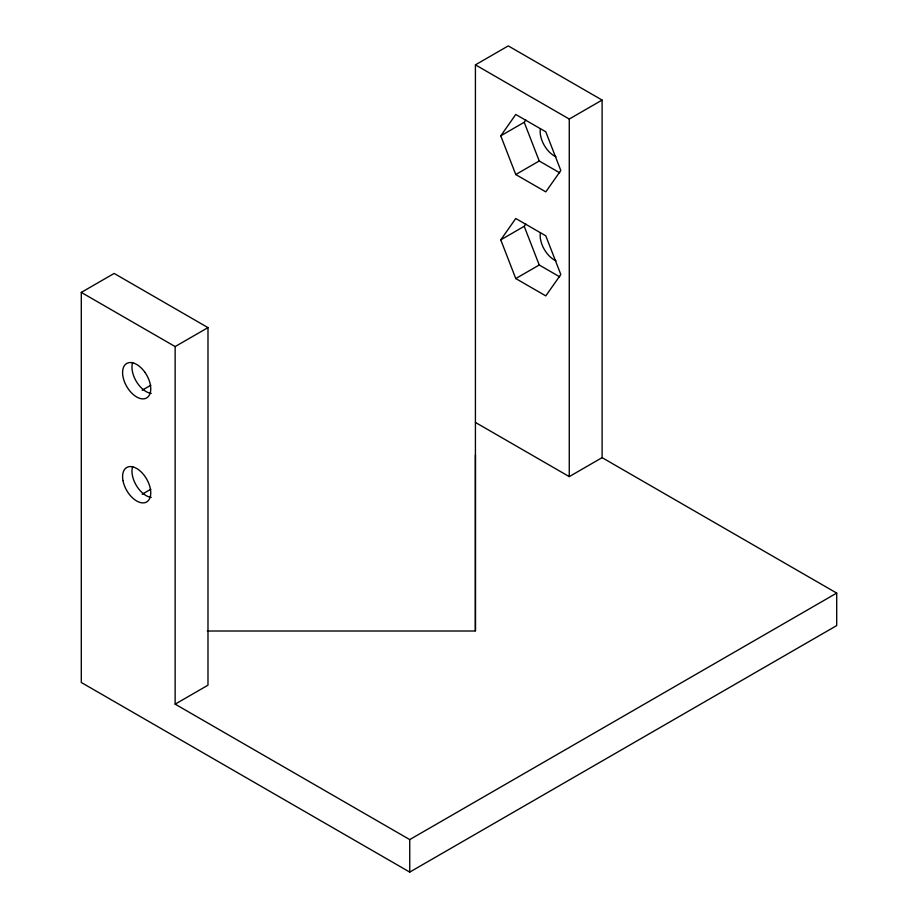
<?xml version="1.0" encoding="UTF-8"?>
<svg xmlns="http://www.w3.org/2000/svg" width="918" height="918" viewBox="0 0 918 918"><rect width="100%" height="100%" fill="white"/><g stroke="black" fill="none" stroke-linecap="round" stroke-linejoin="round"><path stroke-width="1.38" d="M81.3 292.406L175.143 346.579L175.143 704.152L207.984 685.195L207.984 327.623L114.142 273.438L81.3 292.406L81.3 682.487L409.738 872.1L836.7 625.594L836.7 593.085L602.105 457.646L602.105 100.073L508.262 45.9L475.421 64.857L475.421 631.01L207.33 631.01M500.758 135.83L515.767 114.475L545.797 131.813L560.818 170.507L545.797 191.862L515.767 174.535L500.758 135.83L524.212 122.289L525.796 120.04M500.758 239.85L515.767 218.495L545.797 235.834L560.818 274.528L545.797 295.883L515.767 278.556L500.758 239.85L524.212 226.31L525.796 224.061M175.143 346.579L207.984 327.623M475.421 64.857L569.263 119.042L602.105 100.073M142.152 390.242L150.793 385.25M515.767 174.535L539.233 160.983L559.647 172.779M142.152 494.263L150.793 489.271M515.767 278.556L539.233 265.004L559.647 276.8M475.421 422.429L569.263 476.614L602.105 457.646M175.143 704.152L409.738 839.591L836.7 593.085M144.941 372.341L146.306 374.429A19.909 11.498 60 0 1 146.306 398.125A19.909 11.498 60 0 1 126.397 385.916A19.909 11.498 60 0 1 127.028 363.287L128.394 362.782A19.909 11.498 60 0 1 144.952 372.341M524.212 122.289L539.233 160.983M524.212 226.31L539.233 265.004M569.263 119.042L569.263 476.614M475.421 454.938L475.421 630.666M409.738 839.591L409.738 872.1M151.229 393.397A19.909 11.498 60 0 1 136.415 381.578A19.909 11.498 60 0 1 132.662 362.53M151.229 497.418A19.909 11.498 60 0 1 136.415 485.599A19.909 11.498 60 0 1 132.662 466.562M556.01 260.792A19.909 11.498 60 0 1 540.415 232.621M556.01 156.771A19.909 11.498 60 0 1 540.415 128.589M122.966 480.539A19.909 11.498 60 0 0 146.306 502.146A19.909 11.498 60 0 0 140.741 471.519A19.909 11.498 60 0 0 122.966 480.539"/></g></svg>
